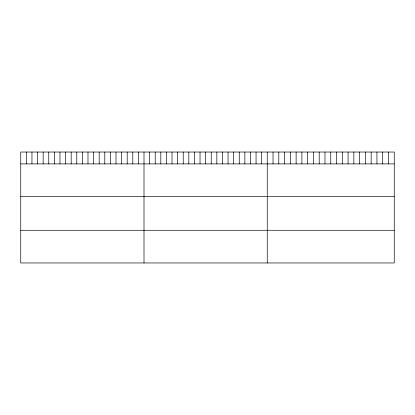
<?xml version="1.0" encoding="UTF-8"?>
<svg xmlns="http://www.w3.org/2000/svg" width="415" height="415" viewBox="0 0 415 415"><rect width="100%" height="100%" fill="white"/><g stroke="black" fill="none" stroke-linecap="round" stroke-linejoin="round"><path stroke-width="0.62" d="M394.25 163.899L394.25 262.965L20.75 262.965L20.75 152.035L394.25 152.035L394.25 163.899L20.75 163.899M20.75 196.591L394.25 196.591M20.75 230.273L394.25 230.273M388.476 152.035L388.476 163.899M382.708 152.035L382.708 163.899M376.934 152.035L376.934 163.899M371.16 152.035L371.16 163.899M365.387 152.035L365.387 163.899M359.618 152.035L359.618 163.899M353.845 152.035L353.845 163.899M348.071 152.035L348.071 163.899M342.297 152.035L342.297 163.899M336.529 152.035L336.529 163.899M330.755 152.035L330.755 163.899M324.981 152.035L324.981 163.899M319.213 152.035L319.213 163.899M313.439 152.035L313.439 163.899M307.665 152.035L307.665 163.899M301.892 152.035L301.892 163.899M296.123 152.035L296.123 163.899M290.35 152.035L290.35 163.899M284.576 152.035L284.576 163.899M278.802 152.035L278.802 163.899M273.034 152.035L273.034 163.899M267.26 152.035L267.26 262.965M261.658 152.035L261.658 163.899M256.055 152.035L256.055 163.899M250.453 152.035L250.453 163.899M244.85 152.035L244.85 163.899M239.248 152.035L239.248 163.899M233.645 152.035L233.645 163.899M228.043 152.035L228.043 163.899M222.44 152.035L222.44 163.899M216.838 152.035L216.838 163.899M211.235 152.035L211.235 163.899M205.632 152.035L205.632 163.899M200.03 152.035L200.03 163.899M194.428 152.035L194.428 163.899M188.825 152.035L188.825 163.899M183.222 152.035L183.222 163.899M177.62 152.035L177.62 163.899M172.018 152.035L172.018 163.899M166.415 152.035L166.415 163.899M160.812 152.035L160.812 163.899M155.21 152.035L155.21 163.899M149.607 152.035L149.607 163.899M144.005 152.035L144.005 262.965M138.403 152.035L138.403 163.899M132.8 152.035L132.8 163.899M127.198 152.035L127.198 163.899M121.595 152.035L121.595 163.899M115.993 152.035L115.993 163.899M110.39 152.035L110.39 163.899M104.788 152.035L104.788 163.899M99.185 152.035L99.185 163.899M93.583 152.035L93.583 163.899M87.98 152.035L87.98 163.899M82.378 152.035L82.378 163.899M76.775 152.035L76.775 163.899M71.172 152.035L71.172 163.899M65.57 152.035L65.57 163.899M59.968 152.035L59.968 163.899M54.365 152.035L54.365 163.899M48.763 152.035L48.763 163.899M43.16 152.035L43.16 163.899M37.558 152.035L37.558 163.899M31.955 152.035L31.955 163.899M26.352 152.035L26.352 163.899"/></g></svg>
